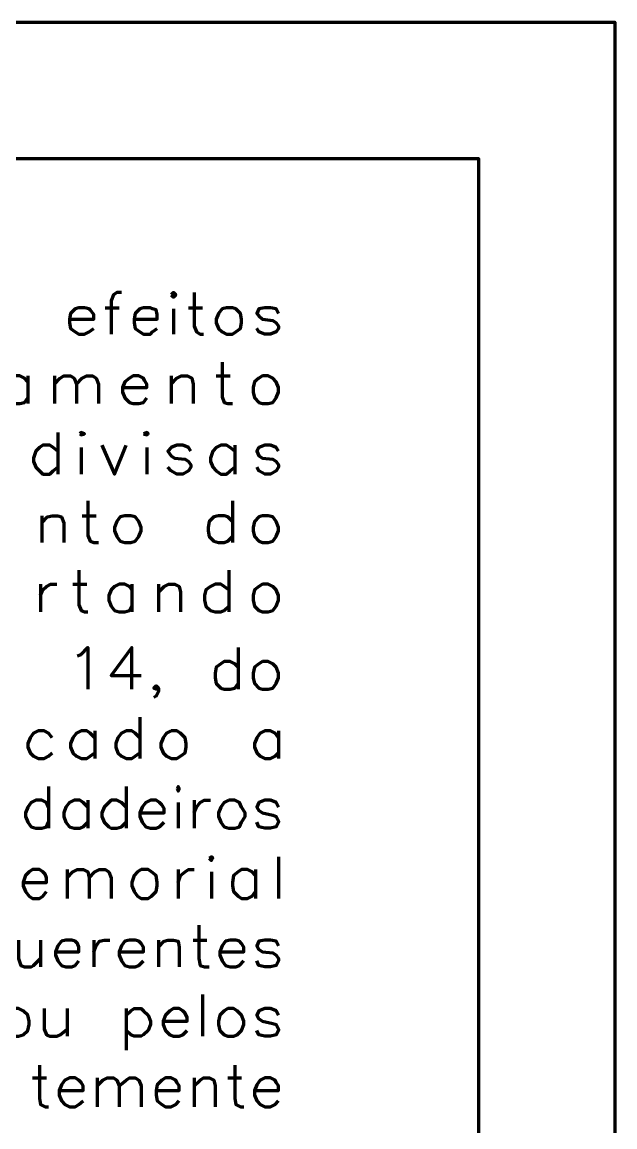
# Model space of a CAD drawing. Header units: inches. Extents: x 1 to 529, y -1 to 335.
# Drawn here: x 440.6 to 474.8, y 271.2 to 334.9 of the extents above; entities that cross this region are included whole.
import ezdxf

# ---------------------------------------------------------------- set-up
doc = ezdxf.new("R2010")
doc.units = ezdxf.units.IN
doc.layers.add('P', color=250, linetype='CONTINUOUS', lineweight=100)

msp = doc.modelspace()

# ---------------------------------------------------------------- linework, layer by layer
at = {"layer": 'P', "color": 252, "linetype": 'CONTINUOUS'}
for points in [[(1.2, 334.867), (474.8, 334.867), (474.8, 0), (1.2, 0), (1.2, 334.867)], [(18.067, 327), (466.933, 327), (466.933, 7.867), (18.067, 7.867), (18.067, 327)], [(446.333, 319.267), (446.067, 319.267), (445.867, 319.133), (445.733, 318.8), (445.733, 316.867)], [(449.2, 319.133), (449.333, 319), (449.467, 319.133), (449.333, 319.267), (449.2, 319.133)], [(450.533, 319.267), (450.533, 317.333), (450.667, 317), (450.867, 316.867), (451.067, 316.867)], [(443.333, 317.733), (444.733, 317.733), (444.733, 318), (444.533, 318.267), (444.467, 318.333), (444.2, 318.4), (443.867, 318.4), (443.667, 318.333), (443.4, 318.067), (443.333, 317.733), (443.333, 317.533), (443.4, 317.2), (443.667, 317), (443.867, 316.867), (444.2, 316.867), (444.467, 317), (444.733, 317.2)], [(445.4, 318.4), (446.2, 318.4)], [(447.067, 317.733), (448.4, 317.733), (448.4, 318), (448.333, 318.267), (448.133, 318.333), (448, 318.4), (447.6, 318.4), (447.4, 318.333), (447.133, 318.067), (447.067, 317.733), (447.067, 317.533), (447.133, 317.2), (447.4, 317), (447.6, 316.867), (448, 316.867), (448.133, 317), (448.4, 317.2)], [(449.333, 318.333), (449.333, 316.867)], [(450.2, 318.4), (451, 318.4)], [(452.4, 318.4), (452.133, 318.333), (451.933, 318.067), (451.8, 317.733), (451.8, 317.533), (451.933, 317.2), (452.133, 317), (452.4, 316.867), (452.733, 316.867), (452.933, 317), (453.2, 317.2), (453.267, 317.533), (453.267, 317.733), (453.2, 318.067), (452.933, 318.333), (452.733, 318.4), (452.4, 318.4)], [(455.4, 318.067), (455.267, 318.333), (454.933, 318.4), (454.6, 318.4), (454.267, 318.333), (454.133, 318.067), (454.267, 317.933), (454.467, 317.733), (455.067, 317.667), (455.267, 317.533), (455.4, 317.333), (455.4, 317.2), (455.267, 317), (454.933, 316.867), (454.6, 316.867), (454.267, 317), (454.133, 317.2)], [(452.133, 315.267), (452.133, 313.267), (452.267, 312.933), (452.467, 312.867), (452.733, 312.867)], [(440.933, 314.133), (440.733, 314.333), (440.467, 314.467), (440.133, 314.467), (439.933, 314.333), (439.667, 314.133), (439.6, 313.8), (439.6, 313.533), (439.667, 313.2), (439.933, 312.933), (440.133, 312.867), (440.467, 312.867), (440.733, 312.933), (440.933, 313.2)], [(440.933, 314.467), (440.933, 312.867)], [(442.467, 314.467), (442.467, 312.867)], [(442.467, 314), (442.8, 314.333), (443, 314.467), (443.4, 314.467), (443.6, 314.333), (443.733, 314), (443.733, 312.867)], [(443.733, 314), (444.067, 314.333), (444.333, 314.467), (444.667, 314.467), (444.867, 314.333), (445, 314), (445, 312.867)], [(446.4, 313.8), (447.8, 313.8), (447.8, 314), (447.667, 314.2), (447.6, 314.333), (447.333, 314.467), (447, 314.467), (446.8, 314.333), (446.533, 314.133), (446.4, 313.8), (446.4, 313.533), (446.533, 313.2), (446.8, 312.933), (447, 312.867), (447.333, 312.867), (447.6, 312.933), (447.8, 313.2)], [(449.2, 314.467), (449.2, 312.867)], [(449.2, 314), (449.533, 314.333), (449.8, 314.467), (450.133, 314.467), (450.4, 314.333), (450.467, 314), (450.467, 312.867)], [(451.8, 314.467), (452.6, 314.467)], [(454.467, 314.467), (454.267, 314.333), (454, 314.133), (453.933, 313.8), (453.933, 313.533), (454, 313.2), (454.267, 312.933), (454.467, 312.867), (454.8, 312.867), (455.067, 312.933), (455.267, 313.2), (455.4, 313.533), (455.4, 313.8), (455.267, 314.133), (455.067, 314.333), (454.8, 314.467), (454.467, 314.467)], [(442.667, 311.2), (442.667, 308.8)], [(443.933, 311.133), (444, 311.067), (444.2, 311.133), (444, 311.2), (443.933, 311.133)], [(447.6, 311.133), (447.8, 311.067), (447.867, 311.133), (447.8, 311.2), (447.6, 311.133)], [(442.667, 310.133), (442.4, 310.333), (442.2, 310.467), (441.8, 310.467), (441.6, 310.333), (441.4, 310.133), (441.267, 309.733), (441.267, 309.533), (441.4, 309.2), (441.6, 309), (441.8, 308.8), (442.2, 308.8), (442.4, 309), (442.667, 309.2)], [(444, 310.333), (444, 308.8)], [(445.2, 310.467), (445.933, 308.8), (446.6, 310.467)], [(447.8, 310.333), (447.8, 308.8)], [(450.333, 310.133), (450.2, 310.333), (449.867, 310.467), (449.533, 310.467), (449.2, 310.333), (449, 310.133), (449.2, 309.867), (449.4, 309.733), (450, 309.667), (450.2, 309.533), (450.333, 309.333), (450.333, 309.2), (450.2, 309), (449.867, 308.8), (449.533, 308.8), (449.2, 309), (449, 309.2)], [(452.867, 310.133), (452.6, 310.333), (452.4, 310.467), (452.067, 310.467), (451.8, 310.333), (451.6, 310.133), (451.467, 309.733), (451.467, 309.533), (451.6, 309.2), (451.8, 309), (452.067, 308.8), (452.4, 308.8), (452.6, 309), (452.867, 309.2)], [(452.867, 310.467), (452.867, 308.8)], [(455.4, 310.133), (455.267, 310.333), (454.933, 310.467), (454.6, 310.467), (454.267, 310.333), (454.133, 310.133), (454.267, 309.867), (454.467, 309.733), (455.067, 309.667), (455.267, 309.533), (455.4, 309.333), (455.4, 309.2), (455.267, 309), (454.933, 308.8), (454.6, 308.8), (454.267, 309), (454.133, 309.2)], [(444.4, 307.267), (444.4, 305.267), (444.533, 304.933), (444.733, 304.867), (445, 304.867)], [(452.733, 307.267), (452.733, 304.867)], [(441.733, 306.4), (441.733, 304.867)], [(441.733, 306), (442.067, 306.333), (442.333, 306.4), (442.667, 306.4), (442.867, 306.333), (443, 306), (443, 304.867)], [(444.067, 306.4), (444.867, 306.4)], [(446.533, 306.4), (446.267, 306.333), (446.067, 306.067), (445.933, 305.733), (445.933, 305.533), (446.067, 305.2), (446.267, 304.933), (446.533, 304.867), (446.867, 304.867), (447.133, 304.933), (447.333, 305.2), (447.467, 305.533), (447.467, 305.733), (447.333, 306.067), (447.133, 306.333), (446.867, 306.4), (446.533, 306.4)], [(452.733, 306.067), (452.467, 306.333), (452.267, 306.4), (451.933, 306.4), (451.667, 306.333), (451.4, 306.067), (451.333, 305.733), (451.333, 305.533), (451.4, 305.2), (451.667, 304.933), (451.933, 304.867), (452.267, 304.867), (452.467, 304.933), (452.733, 305.2)], [(454.467, 306.4), (454.267, 306.333), (454, 306.067), (453.933, 305.733), (453.933, 305.533), (454, 305.2), (454.267, 304.933), (454.467, 304.867), (454.8, 304.867), (455.067, 304.933), (455.267, 305.2), (455.4, 305.533), (455.4, 305.733), (455.267, 306.067), (455.067, 306.333), (454.8, 306.4), (454.467, 306.4)], [(443.867, 303.267), (443.867, 301.267), (444, 300.933), (444.2, 300.867), (444.4, 300.867)], [(452.533, 303.267), (452.533, 300.867)], [(441.667, 302.467), (441.667, 300.867)], [(441.667, 301.8), (441.8, 302.133), (442, 302.333), (442.267, 302.467), (442.6, 302.467)], [(443.533, 302.467), (444.333, 302.467)], [(446.933, 302.133), (446.8, 302.333), (446.533, 302.467), (446.2, 302.467), (445.933, 302.333), (445.733, 302.133), (445.6, 301.8), (445.6, 301.533), (445.733, 301.2), (445.933, 300.933), (446.2, 300.867), (446.533, 300.867), (446.8, 300.933), (446.933, 301.2)], [(446.933, 302.467), (446.933, 300.867)], [(448.467, 302.467), (448.467, 300.867)], [(448.467, 302), (448.8, 302.333), (449.067, 302.467), (449.4, 302.467), (449.667, 302.333), (449.733, 302), (449.733, 300.867)], [(452.533, 302.133), (452.267, 302.333), (452.067, 302.467), (451.733, 302.467), (451.467, 302.333), (451.2, 302.133), (451.133, 301.8), (451.133, 301.533), (451.2, 301.2), (451.467, 300.933), (451.733, 300.867), (452.067, 300.867), (452.267, 300.933), (452.533, 301.2)], [(454.467, 302.467), (454.267, 302.333), (454, 302.133), (453.933, 301.8), (453.933, 301.533), (454, 301.2), (454.267, 300.933), (454.467, 300.867), (454.8, 300.867), (455.067, 300.933), (455.267, 301.2), (455.4, 301.533), (455.4, 301.8), (455.267, 302.133), (455.067, 302.333), (454.8, 302.467), (454.467, 302.467)], [(443.8, 298.333), (444, 298.4), (444.4, 298.8), (444.4, 296.4)], [(446.933, 296.4), (446.933, 298.8), (445.733, 297.2), (447.467, 297.2)], [(453.067, 298.8), (453.067, 296.4)], [(453.067, 297.667), (452.867, 297.867), (452.6, 298), (452.267, 298), (452.067, 297.867), (451.8, 297.667), (451.733, 297.333), (451.733, 297.067), (451.8, 296.733), (452.067, 296.467), (452.267, 296.4), (452.6, 296.4), (452.867, 296.467), (453.067, 296.733)], [(454.467, 298), (454.267, 297.867), (454, 297.667), (453.933, 297.333), (453.933, 297.067), (454, 296.733), (454.267, 296.467), (454.467, 296.4), (454.8, 296.4), (455.067, 296.467), (455.267, 296.733), (455.4, 297.067), (455.4, 297.333), (455.267, 297.667), (455.067, 297.867), (454.8, 298), (454.467, 298)], [(448.467, 296.467), (448.333, 296.4), (448.2, 296.467), (448.333, 296.6), (448.467, 296.467), (448.467, 296.267), (448.333, 296), (448.2, 295.933)], [(447.4, 294.8), (447.4, 292.4)], [(442.333, 293.6), (442.133, 293.867), (441.867, 294), (441.533, 294), (441.267, 293.867), (441.067, 293.6), (440.933, 293.267), (440.933, 293.067), (441.067, 292.733), (441.267, 292.533), (441.533, 292.4), (441.867, 292.4), (442.133, 292.533), (442.333, 292.733)], [(444.8, 293.6), (444.533, 293.867), (444.333, 294), (444, 294), (443.733, 293.867), (443.533, 293.6), (443.4, 293.267), (443.4, 293.067), (443.533, 292.733), (443.733, 292.533), (444, 292.4), (444.333, 292.4), (444.533, 292.533), (444.8, 292.733)], [(444.8, 294), (444.8, 292.4)], [(447.4, 293.6), (447.133, 293.867), (446.933, 294), (446.6, 294), (446.333, 293.867), (446.133, 293.6), (446, 293.267), (446, 293.067), (446.133, 292.733), (446.333, 292.533), (446.6, 292.4), (446.933, 292.4), (447.133, 292.533), (447.4, 292.733)], [(449.2, 294), (448.933, 293.867), (448.733, 293.6), (448.6, 293.267), (448.6, 293.067), (448.733, 292.733), (448.933, 292.533), (449.2, 292.4), (449.533, 292.4), (449.733, 292.533), (450, 292.733), (450.067, 293.067), (450.067, 293.267), (450, 293.6), (449.733, 293.867), (449.533, 294), (449.2, 294)], [(455.4, 293.6), (455.2, 293.867), (454.933, 294), (454.6, 294), (454.333, 293.867), (454.133, 293.6), (454, 293.267), (454, 293.067), (454.133, 292.733), (454.333, 292.533), (454.6, 292.4), (454.933, 292.4), (455.2, 292.533), (455.4, 292.733)], [(455.4, 294), (455.4, 292.4)], [(442.133, 290.8), (442.133, 288.4)], [(446.6, 290.8), (446.6, 288.4)], [(449.533, 290.667), (449.6, 290.533), (449.667, 290.667), (449.6, 290.8), (449.533, 290.667)], [(442.133, 289.6), (442, 289.867), (441.733, 290), (441.4, 290), (441.133, 289.867), (440.933, 289.6), (440.8, 289.267), (440.8, 289.067), (440.933, 288.733), (441.133, 288.467), (441.4, 288.4), (441.733, 288.4), (442, 288.467), (442.133, 288.733)], [(444.4, 289.6), (444.133, 289.867), (443.933, 290), (443.6, 290), (443.333, 289.867), (443.133, 289.6), (443, 289.267), (443, 289.067), (443.133, 288.733), (443.333, 288.467), (443.6, 288.4), (443.933, 288.4), (444.133, 288.467), (444.4, 288.733)], [(444.4, 290), (444.4, 288.4)], [(446.6, 289.6), (446.333, 289.867), (446.067, 290), (445.733, 290), (445.6, 289.867), (445.333, 289.6), (445.2, 289.267), (445.2, 289.067), (445.333, 288.733), (445.6, 288.467), (445.733, 288.4), (446.067, 288.4), (446.333, 288.467), (446.6, 288.733)], [(447.4, 289.267), (448.8, 289.267), (448.8, 289.533), (448.667, 289.733), (448.533, 289.867), (448.333, 290), (448, 290), (447.733, 289.867), (447.533, 289.6), (447.4, 289.267), (447.4, 289.067), (447.533, 288.733), (447.733, 288.467), (448, 288.4), (448.333, 288.4), (448.533, 288.467), (448.8, 288.733)], [(449.6, 289.867), (449.6, 288.4)], [(450.533, 290), (450.533, 288.4)], [(450.533, 289.267), (450.667, 289.6), (450.867, 289.867), (451.133, 290), (451.467, 290)], [(452.533, 290), (452.267, 289.867), (452.067, 289.6), (451.933, 289.267), (451.933, 289.067), (452.067, 288.733), (452.267, 288.467), (452.533, 288.4), (452.867, 288.4), (453.133, 288.467), (453.267, 288.733), (453.467, 289.067), (453.467, 289.267), (453.267, 289.6), (453.133, 289.867), (452.867, 290), (452.533, 290)], [(455.4, 289.6), (455.267, 289.867), (454.933, 290), (454.6, 290), (454.267, 289.867), (454.133, 289.6), (454.267, 289.4), (454.467, 289.267), (455.067, 289.133), (455.267, 289.067), (455.4, 288.8), (455.4, 288.733), (455.267, 288.467), (454.933, 288.4), (454.6, 288.4), (454.267, 288.467), (454.133, 288.733)], [(451.4, 286.667), (451.533, 286.533), (451.6, 286.667), (451.533, 286.733), (451.4, 286.667)], [(455.4, 286.733), (455.4, 284.333)], [(440.667, 285.267), (442, 285.267), (442, 285.533), (441.933, 285.733), (441.8, 285.867), (441.6, 286), (441.2, 286), (441, 285.867), (440.8, 285.667), (440.667, 285.267), (440.667, 285.067), (440.8, 284.733), (441, 284.467), (441.2, 284.333), (441.6, 284.333), (441.8, 284.467), (442, 284.733)], [(443.2, 286), (443.2, 284.333)], [(443.2, 285.533), (443.533, 285.867), (443.8, 286), (444.133, 286), (444.4, 285.867), (444.467, 285.533), (444.467, 284.333)], [(444.467, 285.533), (444.8, 285.867), (445.067, 286), (445.4, 286), (445.6, 285.867), (445.733, 285.533), (445.733, 284.333)], [(447.467, 286), (447.267, 285.867), (447.067, 285.667), (446.933, 285.267), (446.933, 285.067), (447.067, 284.733), (447.267, 284.467), (447.467, 284.333), (447.867, 284.333), (448.067, 284.467), (448.333, 284.733), (448.4, 285.067), (448.4, 285.267), (448.333, 285.667), (448.067, 285.867), (447.867, 286), (447.467, 286)], [(449.6, 286), (449.6, 284.333)], [(449.6, 285.267), (449.733, 285.667), (450, 285.867), (450.2, 286), (450.533, 286)], [(451.533, 285.867), (451.533, 284.333)], [(454.067, 285.667), (453.867, 285.867), (453.6, 286), (453.267, 286), (453.067, 285.867), (452.8, 285.667), (452.733, 285.267), (452.733, 285.067), (452.8, 284.733), (453.067, 284.467), (453.267, 284.333), (453.6, 284.333), (453.867, 284.467), (454.067, 284.733)], [(454.067, 286), (454.067, 284.333)], [(450.8, 282.8), (450.8, 280.867), (450.867, 280.467), (451.133, 280.4), (451.4, 280.4)], [(440.4, 281.933), (440.4, 280.867), (440.533, 280.467), (440.733, 280.4), (441.133, 280.4), (441.267, 280.467), (441.667, 280.867)], [(441.667, 281.933), (441.667, 280.4)], [(442.533, 281.267), (443.867, 281.267), (443.867, 281.533), (443.8, 281.733), (443.667, 281.867), (443.467, 281.933), (443.133, 281.933), (442.867, 281.867), (442.667, 281.6), (442.533, 281.267), (442.533, 281.067), (442.667, 280.733), (442.867, 280.467), (443.133, 280.4), (443.467, 280.4), (443.667, 280.467), (443.867, 280.733)], [(444.733, 281.933), (444.733, 280.4)], [(444.733, 281.267), (444.867, 281.6), (445.067, 281.867), (445.333, 281.933), (445.667, 281.933)], [(446.2, 281.267), (447.6, 281.267), (447.6, 281.533), (447.467, 281.733), (447.333, 281.867), (447.133, 281.933), (446.8, 281.933), (446.533, 281.867), (446.333, 281.6), (446.2, 281.267), (446.2, 281.067), (446.333, 280.733), (446.533, 280.467), (446.8, 280.4), (447.133, 280.4), (447.333, 280.467), (447.6, 280.733)], [(448.467, 281.933), (448.467, 280.4)], [(448.467, 281.533), (448.8, 281.867), (449, 281.933), (449.333, 281.933), (449.6, 281.867), (449.667, 281.533), (449.667, 280.4)], [(450.467, 281.933), (451.267, 281.933)], [(452, 281.267), (453.4, 281.267), (453.4, 281.533), (453.267, 281.733), (453.133, 281.867), (452.933, 281.933), (452.6, 281.933), (452.333, 281.867), (452.133, 281.6), (452, 281.267), (452, 281.067), (452.133, 280.733), (452.333, 280.467), (452.6, 280.4), (452.933, 280.4), (453.133, 280.467), (453.4, 280.733)], [(455.4, 281.6), (455.267, 281.867), (454.933, 281.933), (454.6, 281.933), (454.267, 281.867), (454.133, 281.6), (454.267, 281.4), (454.467, 281.267), (455.067, 281.2), (455.267, 281.067), (455.4, 280.867), (455.4, 280.733), (455.267, 280.467), (454.933, 280.4), (454.6, 280.4), (454.267, 280.467), (454.133, 280.733)], [(451, 278.8), (451, 276.4)], [(440.067, 278), (439.867, 277.867), (439.6, 277.6), (439.533, 277.267), (439.533, 277.067), (439.6, 276.733), (439.867, 276.467), (440.067, 276.4), (440.4, 276.4), (440.667, 276.467), (440.933, 276.733), (441, 277.067), (441, 277.267), (440.933, 277.6), (440.667, 277.867), (440.4, 278), (440.067, 278)], [(441.867, 278), (441.867, 276.8), (442, 276.467), (442.2, 276.4), (442.6, 276.4), (442.8, 276.467), (443.2, 276.8)], [(443.2, 278), (443.2, 276.4)], [(446.6, 278), (446.6, 275.6)], [(446.6, 277.6), (446.867, 277.867), (447.067, 278), (447.467, 278), (447.6, 277.867), (447.867, 277.6), (448, 277.267), (448, 277.067), (447.867, 276.733), (447.6, 276.467), (447.467, 276.4), (447.067, 276.4), (446.867, 276.467), (446.6, 276.733)], [(448.733, 277.267), (450.133, 277.267), (450.133, 277.467), (450, 277.733), (449.867, 277.867), (449.667, 278), (449.333, 278), (449.133, 277.867), (448.867, 277.6), (448.733, 277.267), (448.733, 277.067), (448.867, 276.733), (449.133, 276.467), (449.333, 276.4), (449.667, 276.4), (449.867, 276.467), (450.133, 276.733)], [(452.467, 278), (452.267, 277.867), (452, 277.6), (451.933, 277.267), (451.933, 277.067), (452, 276.733), (452.267, 276.467), (452.467, 276.4), (452.8, 276.4), (453, 276.467), (453.267, 276.733), (453.4, 277.067), (453.4, 277.267), (453.267, 277.6), (453, 277.867), (452.8, 278), (452.467, 278)], [(455.4, 277.6), (455.267, 277.867), (454.933, 278), (454.6, 278), (454.267, 277.867), (454.133, 277.6), (454.267, 277.4), (454.467, 277.267), (455.067, 277.133), (455.267, 277.067), (455.4, 276.8), (455.4, 276.733), (455.267, 276.467), (454.933, 276.4), (454.6, 276.4), (454.267, 276.467), (454.133, 276.733)], [(441.6, 274.733), (441.6, 272.8), (441.667, 272.467), (441.933, 272.333), (442.133, 272.333)], [(452.867, 274.733), (452.867, 272.8), (452.933, 272.467), (453.2, 272.333), (453.4, 272.333)], [(441.2, 274), (442, 274)], [(442.733, 273.267), (444.133, 273.267), (444.133, 273.533), (444, 273.733), (443.867, 273.867), (443.667, 274), (443.333, 274), (443.067, 273.867), (442.867, 273.6), (442.733, 273.267), (442.733, 273), (442.867, 272.667), (443.067, 272.467), (443.333, 272.333), (443.667, 272.333), (443.867, 272.467), (444.133, 272.667)], [(444.933, 274), (444.933, 272.333)], [(444.933, 273.533), (445.267, 273.867), (445.533, 274), (445.867, 274), (446.067, 273.867), (446.2, 273.533), (446.2, 272.333)], [(446.2, 273.533), (446.6, 273.867), (446.8, 274), (447.133, 274), (447.333, 273.867), (447.467, 273.533), (447.467, 272.333)], [(448.333, 273.267), (449.667, 273.267), (449.667, 273.533), (449.533, 273.733), (449.467, 273.867), (449.2, 274), (448.867, 274), (448.667, 273.867), (448.4, 273.6), (448.333, 273.267), (448.333, 273), (448.4, 272.667), (448.667, 272.467), (448.867, 272.333), (449.2, 272.333), (449.467, 272.467), (449.667, 272.667)], [(450.533, 274), (450.533, 272.333)], [(450.533, 273.533), (450.867, 273.867), (451.067, 274), (451.4, 274), (451.667, 273.867), (451.733, 273.533), (451.733, 272.333)], [(452.467, 274), (453.267, 274)], [(454, 273.267), (455.4, 273.267), (455.4, 273.533), (455.267, 273.733), (455.2, 273.867), (454.933, 274), (454.6, 274), (454.333, 273.867), (454.133, 273.6), (454, 273.267), (454, 273), (454.133, 272.667), (454.333, 272.467), (454.6, 272.333), (454.933, 272.333), (455.2, 272.467), (455.4, 272.667)]]:
    msp.add_lwpolyline(points, dxfattribs=at)

doc.saveas('drawing.dxf')
